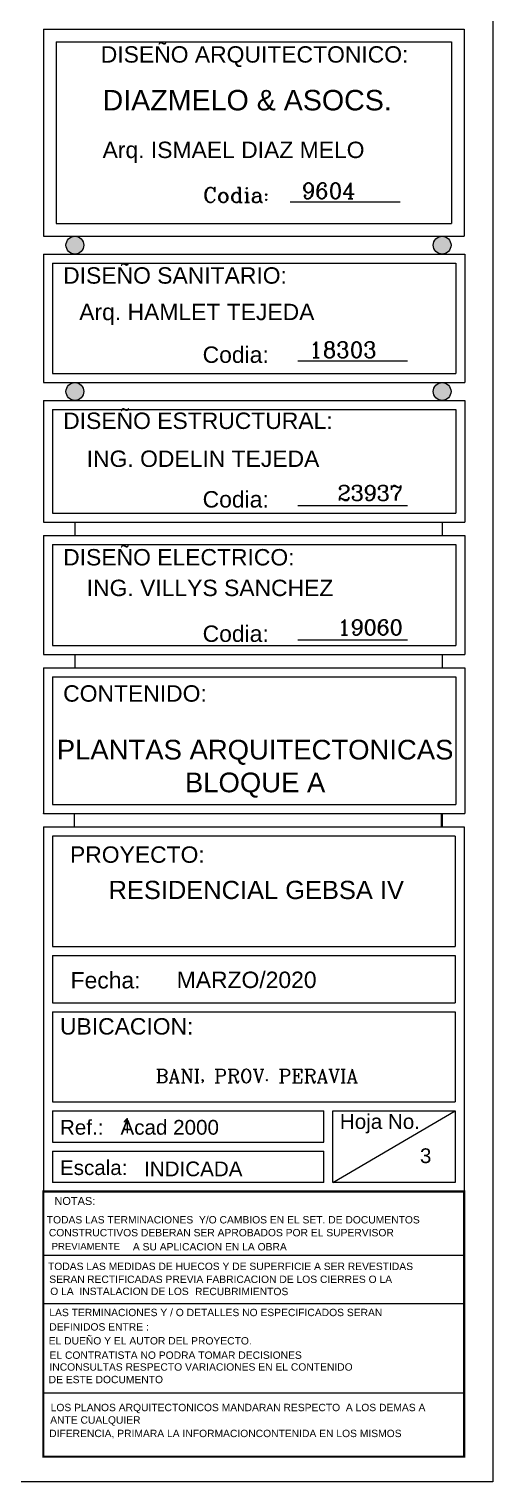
# Model space of a CAD drawing. Header units: feet. Extents: x 317 to 512, y -141 to 162.
# Drawn here: x 445.53 to 452.47, y 8.53 to 30.25 of the extents above; entities that cross this region are included whole.
import ezdxf
from ezdxf.enums import TextEntityAlignment as Align

# ---------------------------------------------------------------- set-up
doc = ezdxf.new("R2010")
doc.units = ezdxf.units.FT
doc.header["$MEASUREMENT"] = 0
for name, color, linetype in [('1', 1, 'Continuous'), ('MARCO', 1, 'Continuous'), ('TARGETA', 3, 'Continuous'), ('TARJETA2', 1, 'Continuous'), ('TEXTO', 2, 'Continuous'), ('TEXTOS', 3, 'Continuous'), ('TEXXT', 2, 'Continuous')]:
    doc.layers.add(name, color=color, linetype=linetype)
doc.styles.add('DAMIAN', font='arial.ttf', dxfattribs={"height": 0.12})
doc.styles.add('DIMTEXT', font='dim', dxfattribs={"width": 0.75, "bigfont": 'special'})
doc.styles.get("Standard").update_dxf_attribs({"font": 'arial.ttf'})
doc.styles.add('TITTEXTM', font='romanc.shx')

msp = doc.modelspace()

# ---------------------------------------------------------------- hatches: boundary and pattern name
at = {"layer": 'TEXTOS'}
h = msp.add_hatch(color=7, dxfattribs=at)
h.paths.add_polyline_path([(446.21482, 27.15241, 1), (446.21482, 26.88614, 1)])
h.paths.add_polyline_path([(451.70952, 27.15241, 1), (451.70952, 26.88614, 1)])
h = msp.add_hatch(color=7, dxfattribs=at)
h.paths.add_polyline_path([(446.21482, 24.96422, 1), (446.21482, 24.69795, 1)])
h.paths.add_polyline_path([(451.70952, 24.96422, 1), (451.70952, 24.69795, 1)])

# ---------------------------------------------------------------- linework, layer by layer
at = {"layer": '1', "color": 4, "linetype": 'Continuous'}
for p, q in [((445.74434, 11.918), (452.03866, 11.918)), ((445.74434, 11.19921), (452.03866, 11.19921)), ((445.74434, 9.86103), (452.03866, 9.86103))]:
    msp.add_line(p, q, dxfattribs=at)
at = {"layer": 'MARCO'}
msp.add_lwpolyline([(387.97006, 50.529), (452.47006, 50.529), (452.47006, 8.529), (387.97006, 8.529)], close=True, dxfattribs=at)
at = {"layer": 'TARGETA', "color": 3}
for p, q in [((445.74434, 30.25023), (445.74434, 27.15241)), ((445.74434, 30.25023), (452.03866, 30.25023)), ((445.74434, 30.25023), (452.03866, 30.25023)), ((452.03866, 30.25023), (452.03866, 27.15241)), ((445.93286, 30.06172), (445.93286, 27.34092)), ((445.93286, 30.06172), (451.85014, 30.06172)), ((451.85014, 30.06172), (451.85014, 27.34092)), ((445.74434, 27.15241), (452.03866, 27.15241)), ((445.93286, 27.34092), (451.85014, 27.34092)), ((445.74434, 26.88614), (452.05064, 26.88614)), ((445.74434, 26.88614), (445.74434, 24.96422)), ((445.87852, 26.75196), (451.91646, 26.75196)), ((445.87852, 26.75196), (445.87852, 25.0984)), ((451.91646, 26.75196), (451.91646, 25.0984)), ((452.05064, 26.88614), (452.05064, 24.96422)), ((445.87852, 25.0984), (451.91646, 25.0984)), ((445.74434, 24.96422), (452.05064, 24.96422)), ((445.74434, 24.69795), (445.74434, 22.87721)), ((445.74434, 24.69795), (452.05064, 24.69795)), ((445.87852, 24.56378), (445.87852, 23.01139)), ((445.87852, 24.56378), (451.91646, 24.56378)), ((451.91646, 24.56378), (451.91646, 23.01139)), ((452.05064, 24.69795), (452.05064, 22.87721)), ((445.74434, 22.87721), (452.05064, 22.87721)), ((445.87852, 23.01139), (451.91646, 23.01139)), ((445.74434, 22.6765), (445.74434, 20.9005)), ((445.74434, 22.6765), (452.05064, 22.6765)), ((452.05064, 22.6765), (452.05064, 20.9005)), ((445.87852, 22.54232), (445.87852, 21.03467)), ((445.87852, 22.54232), (451.91646, 22.54232)), ((445.87854, 22.54233), (445.87854, 21.03468)), ((451.91646, 22.54232), (451.91646, 21.03467)), ((445.74434, 20.9005), (452.05064, 20.9005)), ((445.87852, 21.03467), (451.91646, 21.03467)), ((445.87854, 21.03468), (451.91648, 21.03468)), ((451.70865, 20.9005), (451.70865, 20.69978)), ((445.74434, 20.69978), (445.74434, 19.97246)), ((445.74434, 20.69978), (445.74434, 18.52407)), ((445.74434, 20.69978), (445.74434, 19.96344)), ((445.74434, 20.69978), (452.05064, 20.69978)), ((452.05064, 20.69978), (452.05064, 18.52407)), ((445.87852, 20.56561), (445.87852, 18.65824)), ((445.87852, 20.56561), (451.91646, 20.56561)), ((451.91646, 20.56561), (451.91646, 18.65824)), ((445.74434, 18.52407), (452.05064, 18.52407)), ((445.87852, 18.65824), (451.91646, 18.65824)), ((445.74434, 18.32397), (452.03866, 18.32397)), ((445.74434, 18.32397), (445.74434, 12.87055)), ((452.03866, 18.32397), (452.03866, 12.87055)), ((445.87826, 18.18175), (445.87826, 16.53325)), ((451.90474, 18.18175), (445.87826, 18.18175)), ((451.90474, 18.18175), (451.90474, 16.53325)), ((445.87826, 16.53325), (451.90474, 16.53325)), ((445.87826, 16.39932), (451.90474, 16.39932)), ((445.87826, 16.39932), (445.87826, 15.69165)), ((451.90474, 16.39932), (451.90474, 15.69165)), ((445.87826, 15.69165), (451.90474, 15.69165)), ((445.87826, 15.55773), (445.87826, 14.20977)), ((445.87826, 15.55773), (451.90474, 15.55773)), ((445.87826, 15.55773), (451.90474, 15.55773)), ((451.90474, 15.55773), (451.90474, 14.20977)), ((445.87826, 14.20977), (451.90474, 14.20977)), ((445.87826, 14.07585), (445.87826, 13.60712)), ((445.87826, 14.07585), (449.94055, 14.07585)), ((449.94055, 13.60712), (449.94055, 14.07585)), ((450.07447, 14.07585), (451.90474, 14.07585)), ((450.07447, 13.00447), (451.90474, 14.07585)), ((450.07447, 13.00447), (450.07447, 14.07585)), ((451.90474, 14.07585), (451.90474, 13.00447)), ((445.87826, 13.60712), (449.94055, 13.60712)), ((445.87826, 13.4732), (445.87826, 13.00447)), ((445.87826, 13.4732), (449.94055, 13.4732)), ((449.94055, 13.00447), (449.94055, 13.4732)), ((449.94055, 13.00447), (445.87826, 13.00447)), ((451.90474, 13.00447), (450.07447, 13.00447))]:
    msp.add_line(p, q, dxfattribs=at)
at = {"layer": 'TARJETA2', "color": 7}
msp.add_line((445.74434, 12.87055), (445.74434, 8.90576), dxfattribs=at)
at = {"layer": 'TEXTOS', "color": 7}
for p, q in [((446.21395, 22.87721), (446.21395, 22.6765)), ((451.70865, 22.87721), (451.70865, 22.6765)), ((445.74434, 22.6765), (445.74434, 21.69403)), ((446.21395, 20.9005), (446.21395, 20.69978)), ((445.74434, 18.51992), (445.74434, 18.52407)), ((446.20197, 18.52407), (446.20197, 18.32397)), ((451.69667, 18.52407), (451.69667, 18.32397)), ((451.70865, 18.5235), (451.70865, 18.32278)), ((452.03866, 13.03831), (452.03866, 8.90576)), ((452.03866, 12.87055), (445.74434, 12.87055)), ((445.74434, 8.90576), (452.03866, 8.90576))]:
    msp.add_line(p, q, dxfattribs=at)
for centre in [(446.21482, 27.01927), (451.70952, 27.01927), (446.21482, 24.83109), (451.70952, 24.83109)]:
    msp.add_circle(centre, 0.13313, dxfattribs=at)
at = {"layer": 'TEXXT'}
for p, q in [((449.43786, 27.6692), (451.07938, 27.6692)), ((449.54981, 25.29197), (451.19132, 25.29197)), ((449.54981, 23.12943), (451.19132, 23.12943)), ((449.54981, 21.12047), (451.19132, 21.12047))]:
    msp.add_line(p, q, dxfattribs=at)
at = {"layer": 'TEXXT', "const_width": 0.03142}
msp.add_lwpolyline([(445.74434, 12.87055), (452.03866, 12.87055), (452.03866, 8.90576), (445.74434, 8.90576), (445.74434, 12.87055)], dxfattribs=at)

# ---------------------------------------------------------------- texts
at = {"style": 'DIMTEXT'}
msp.add_attdef('1', text='1', height=0.23565, dxfattribs=at).set_placement((446.98697, 13.73608), align=Align.CENTER)
at = {"layer": 'TEXTO', "color": 7}
for s, height, p in [('NOTAS:', 0.117823, (445.90802, 12.78862)), ('  PREVIAMENTE', 0.1021137, (445.78839, 12.10274))]:
    msp.add_text(s, height=height, dxfattribs=at).set_placement(p, align=Align.TOP_LEFT)
at = {"layer": 'TEXTOS', "color": 7}
for s, height, style, p in [('  Codia:', 0.226759, 'TITTEXTM', (447.82405, 27.88201)), ('9604', 0.23548, 'TITTEXTM', (449.6083, 27.94921)), ('  Codia:', 0.245073, 'DAMIAN', (447.93599, 25.50479)), ('18303', 0.23548, 'TITTEXTM', (449.72024, 25.57199)), ('  Codia:', 0.245073, 'DAMIAN', (447.93599, 23.34224)), ('  Codia:', 0.245073, 'DAMIAN', (447.93599, 21.33329)), ('Fecha:', 0.245073, 'DAMIAN', (446.15058, 16.15228)), ('UBICACION:', 0.245073, 'DAMIAN', (445.99142, 15.46265)), ('Ref.:', 0.220566, 'DAMIAN', (445.99142, 13.94107)), ('Acad 2000', 0.220566, 'DAMIAN', (446.89693, 13.94107)), ('Hoja No.', 0.220566, 'DAMIAN', (450.17963, 14.02754)), ('3', 0.22057, 'DAMIAN', (451.37736, 13.51632)), ('Escala:', 0.220566, 'DAMIAN', (445.99142, 13.33842)), ('TODAS LAS TERMINACIONES  Y/O CAMBIOS EN EL SET. DE DOCUMENTOS', 0.1102828, 'DAMIAN', (445.79417, 12.50384)), ('CONSTRUCTIVOS DEBERAN SER APROBADOS POR EL SUPERVISOR  ', 0.1102828, 'DAMIAN', (445.82513, 12.31123)), ('A SU APLICACION EN LA OBRA', 0.1102828, 'DAMIAN', (447.08261, 12.10057)), ('TODAS LAS MEDIDAS DE HUECOS Y DE SUPERFICIE A SER REVESTIDAS ', 0.1102828, 'DAMIAN', (445.81284, 11.80755)), ('  SERAN', 0.110283, 'DAMIAN', (445.74569, 11.61434)), ('RECTIFICADAS PREVIA FABRICACION DE LOS CIERRES O LA   ', 0.1102828, 'DAMIAN', (446.39805, 11.61393)), (' O LA  INSTALACION DE LOS', 0.1102828, 'DAMIAN', (445.80317, 11.43423)), ('RECUBRIMIENTOS', 0.1102828, 'DAMIAN', (448.01293, 11.43168)), ('LAS TERMINACIONES Y / O DETALLES NO ESPECIFICADOS SERAN ', 0.1102828, 'DAMIAN', (445.83271, 11.11782)), ('  DEFINIDOS ENTRE :', 0.1102828, 'DAMIAN', (445.74649, 10.90218)), ('EL DUEÑO Y EL AUTOR DEL PROYECTO.  ', 0.1102828, 'DAMIAN', (445.8226, 10.69448)), ('  EL CONTRATISTA NO PODRA TOMAR DECISIONES ', 0.1102828, 'DAMIAN', (445.74985, 10.47999)), ('INCONSULTAS RESPECTO VARIACIONES EN EL CONTENIDO  ', 0.1102828, 'DAMIAN', (445.83418, 10.30318)), (' DE ESTE DOCUMENTO', 0.1102828, 'DAMIAN', (445.77945, 10.11519)), ('LOS PLANOS ARQUITECTONICOS MANDARAN RESPECTO  A LOS DEMAS A ', 0.1102828, 'DAMIAN', (445.85232, 9.6972)), ('  ANTE CUALQUIER  ', 0.1102828, 'DAMIAN', (445.75954, 9.51069)), ('DIFERENCIA, PRIMARA LA INFORMACIONCONTENIDA EN LOS MISMOS', 0.1102828, 'DAMIAN', (445.83013, 9.30948))]:
    msp.add_text(s, height=height, dxfattribs=dict(at, style=style)).set_placement(p, align=Align.TOP_LEFT)
at = {"layer": 'TEXTOS', "color": 7, "style": 'DAMIAN'}
for s, height, p in [('MARZO/2020', 0.245073, (447.73824, 15.91345)), ('INDICADA', 0.220566, (447.25011, 13.0989))]:
    msp.add_text(s, height=height, dxfattribs=at).set_placement(p)
at = {"layer": 'TEXTOS', "color": 7}
for s, insert, char_height, width, attachment_point, style in [('DISEÑO ARQUITECTONICO:', (446.60229, 29.99351), 0.2450728, 8.710453, 1, 'DAMIAN'), ('DIAZMELO & ASOCS.', (446.62911, 29.34041), 0.306341, 10.8790331, 1, 'DAMIAN'), ('Arq. ISMAEL DIAZ MELO', (446.62911, 28.56663), 0.2450728, 8.7032265, 1, 'DAMIAN'), ('DISEÑO SANITARIO:', (446.03937, 26.68873), 0.2450728, 8.710453, 1, 'DAMIAN'), ('Arq. HAMLET TEJEDA', (446.27973, 26.14328), 0.2450728, 8.7032265, 1, 'DAMIAN'), ('DISEÑO ESTRUCTURAL:', (446.03937, 24.51649), 0.2450728, 8.710453, 1, 'DAMIAN'), ('ING. ODELIN TEJEDA', (446.39168, 23.94898), 0.2450728, 8.7032265, 1, 'DAMIAN'), ('23937', (450.14547, 23.31354), 0.227346, 25.3352368, 4, 'TITTEXTM'), ('DISEÑO ELECTRICO:', (446.03937, 22.35177), 0.2450728, 44.2125063, 4, 'DAMIAN'), ('ING. VILLYS SANCHEZ', (446.3917, 22.01792), 0.2450728, 8.7032265, 1, 'DAMIAN'), ('19060', (450.14549, 21.3046), 0.227346, 25.3352368, 4, 'TITTEXTM'), ('CONTENIDO:', (446.03937, 20.43961), 0.245073, 8.710453, 1, 'DAMIAN'), ('PLANTAS ARQUITECTONICAS\\PBLOQUE A', (448.91134, 19.624), 0.2940874, 10.4438718, 2, 'DAMIAN'), ('PROYECTO:', (446.14169, 18.03067), 0.245073, 8.710453, 1, 'DAMIAN'), ('RESIDENCIAL GEBSA IV', (448.9285, 17.5156), 0.2723984, 9.6736363, 2, 'DAMIAN'), (' BANI, PROV. PERAVIA', (448.86716, 14.70052), 0.2042988, 7.2552272, 2, 'TITTEXTM')]:
    msp.add_mtext(s, dxfattribs=dict(at, insert=insert, char_height=char_height, width=width, attachment_point=attachment_point, style=style))

doc.saveas('drawing.dxf')
